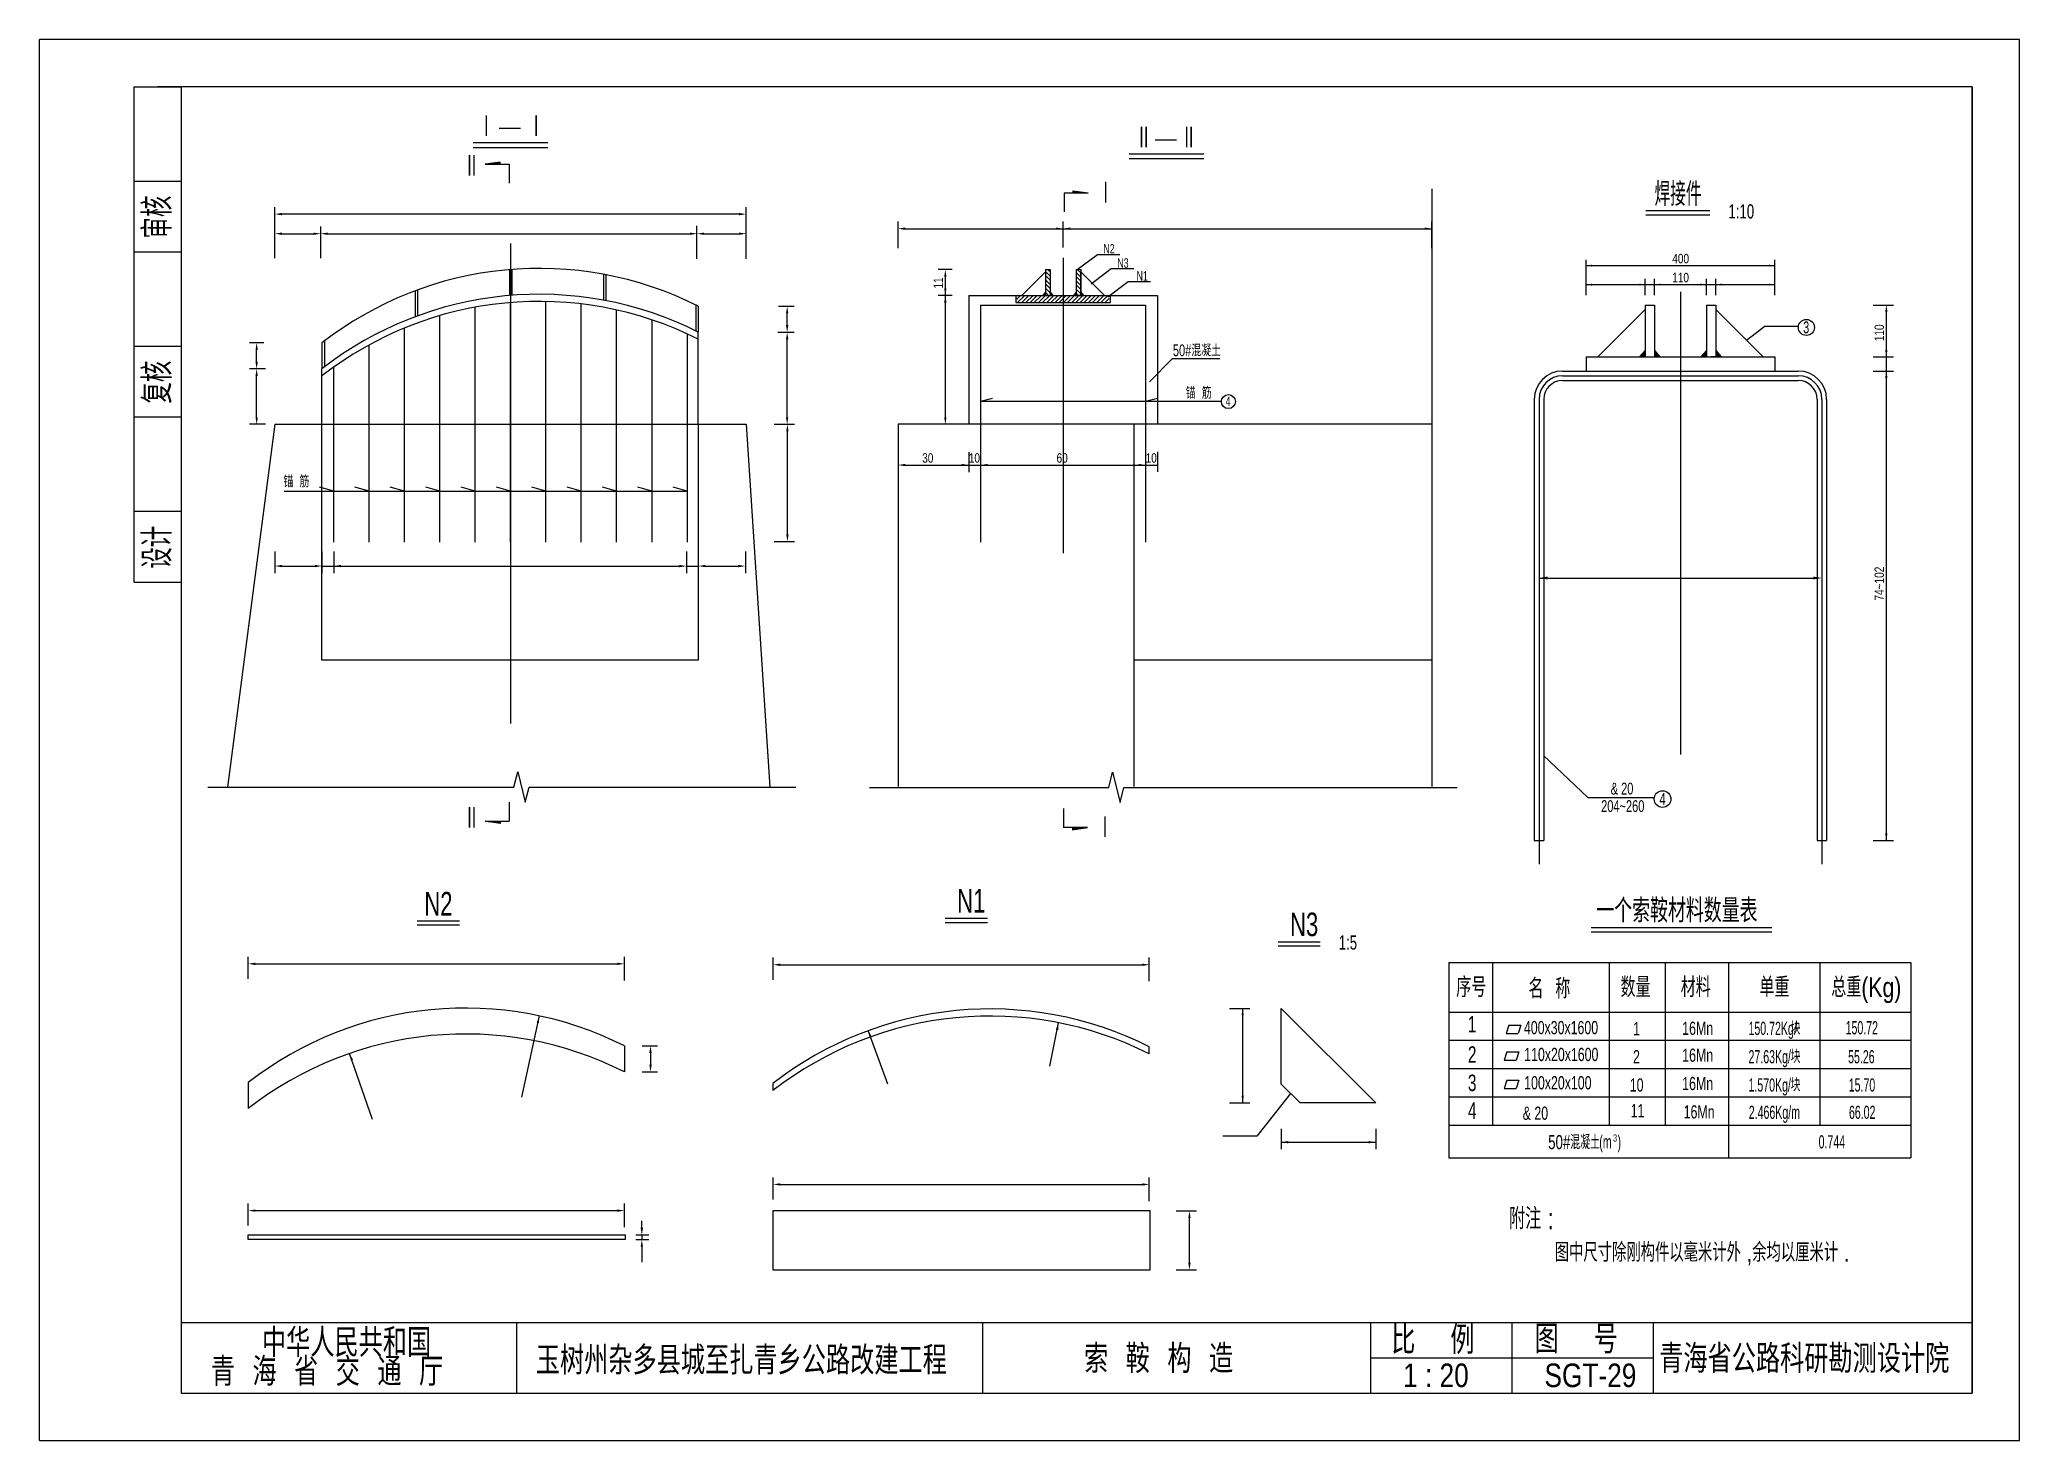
# Model space of a CAD drawing. Extents: x -126 to 714, y -20 to 574.
import ezdxf
from ezdxf.enums import TextEntityAlignment as Align

# ---------------------------------------------------------------- set-up
doc = ezdxf.new("R2010")
doc.units = 0
doc.header["$MEASUREMENT"] = 0
doc.layers.get('0').update_dxf_attribs({"linetype": 'CONTINUOUS'})
doc.layers.get('DEFPOINTS').update_dxf_attribs({"linetype": 'CONTINUOUS'})
doc.layers.add('JDX', color=6, linetype='CONTINUOUS')
doc.styles.add('GGX1', font='romanc.shx', dxfattribs={"bigfont": 'dk.shx'})
doc.styles.add('HZ', font='stxt.shx', dxfattribs={"width": 0.8, "height": 3.5, "bigfont": 'dk.shx'})
doc.styles.get("Standard").update_dxf_attribs({"font": 'stxt.shx', "width": 0.8, "bigfont": 'dk.shx'})
doc.styles.add('STYLE1', font='stxt.shx', dxfattribs={"width": 0.8, "bigfont": 'dk.shx'})
doc.dimstyles.new('JYG', dxfattribs={"dimtxt": 4, "dimasz": 3, "dimexe": 3, "dimexo": 4, "dimgap": 1, "dimtad": 1, "dimdsep": 46, "dimtxsty": 'Standard', "dimcen": 2.5, "dimclrd": 2, "dimclre": 2, "dimclrt": 2, "dimadec": 3, "dimazin": 0, "dimtfac": 1, "dimtmove": 0, "dimatfit": 3, "dimfxl": 0, "dimarcsym": 0})

# ---------------------------------------------------------------- blocks, each defined once
blk = doc.blocks.new('BM2')
at = {"color": 2, "width": 0.7}
blk.add_text('Ⅱ', height=0.5, dxfattribs=at).set_placement((-0.156, -0.185))
blk = doc.blocks.new('LX')
at = {"color": 7}
for p, q in [((-0.6, 0), (0, 0)), ((-0.6, 0), (-0.234, -0.029)), ((-0.6, 0), (-0.234, -0.012)), ((-0.229, -0.055), (-0.6, 0)), ((-0.6, 0), (-0.229, -0.044)), ((-0.229, 0), (-0.229, -0.055))]:
    blk.add_line(p, q, dxfattribs=at)
blk = doc.blocks.new('BM1')
at = {"color": 2, "width": 0.7}
blk.add_text('Ⅰ', height=0.5, dxfattribs=at).set_placement((-0.156, -0.249))
blk = doc.blocks.new('RX')
at = {"color": 7}
for p, q in [((0.6, 0), (0, 0)), ((0.6, 0), (0.229, -0.044)), ((0.229, -0.055), (0.6, 0)), ((0.229, 0), (0.229, -0.055)), ((0.6, 0), (0.234, -0.029)), ((0.6, 0), (0.234, -0.012))]:
    blk.add_line(p, q, dxfattribs=at)
blk = doc.blocks.new('*D7')
at = {"layer": 'DEFPOINTS', "color": 0}
for p in [(152.82, 491.69), (-6.78, 481.35), (152.82, 480.65)]:
    blk.add_point(p, dxfattribs=at)
at = {"layer": 'JDX', "color": 2, "lineweight": -2}
for p, q in [((-6.78, 485.35), (-6.78, 494.69)), ((-3.78, 491.69), (149.82, 491.69)), ((152.82, 484.65), (152.82, 494.69))]:
    blk.add_line(p, q, dxfattribs=at)
at = {"layer": 'JDX', "color": 2}
for points in [[(-3.78, 492.19), (-3.78, 491.19), (-6.78, 491.69)], [(149.82, 492.19), (149.82, 491.19), (152.82, 491.69)]]:
    blk.add_solid(points, dxfattribs=at)
blk = doc.blocks.new('B1')
at = {"color": 2}
for p, q in [((-0.212, 0.429), (0.242, 0.429)), ((-0.766, 0.019), (0.819, 0.019))]:
    blk.add_line(p, q, dxfattribs=at)
at = {"color": 7}
blk.add_line((-0.766, 0.119), (0.819, 0.119), dxfattribs=at)
at = {"color": 2, "width": 0.7}
for p in [(-0.653, 0.21), (0.407, 0.21)]:
    blk.add_text('Ⅰ', height=0.5, dxfattribs=at).set_placement(p)
blk = doc.blocks.new('RS')
at = {"color": 7}
for p, q in [((0.6, 0), (0, 0)), ((0.229, 0.055), (0.6, 0)), ((0.229, 0), (0.229, 0.055)), ((0.6, 0), (0.229, 0.044)), ((0.6, 0), (0.234, 0.029)), ((0.6, 0), (0.234, 0.012))]:
    blk.add_line(p, q, dxfattribs=at)
blk = doc.blocks.new('B2')
at = {"color": 2}
for p, q in [((-0.226, 0.294), (0.229, 0.294)), ((-0.782, -0.104), (0.803, -0.104))]:
    blk.add_line(p, q, dxfattribs=at)
at = {"color": 7}
blk.add_line((-0.782, -0.004), (0.803, -0.004), dxfattribs=at)
at = {"color": 2, "width": 0.7}
for p in [(-0.634, 0.086), (0.323, 0.086)]:
    blk.add_text('Ⅱ', height=0.5, dxfattribs=at).set_placement(p)
blk = doc.blocks.new('*D14')
at = {"color": 2, "linetype": 'ByBlock'}
for p, q in [((185.53, 469.74), (194.21, 469.74)), ((191.21, 423.07), (191.21, 466.74)), ((185.53, 420.07), (194.21, 420.07))]:
    blk.add_line(p, q, dxfattribs=at)
for points in [[(190.71, 466.74), (191.71, 466.74), (191.21, 469.74)], [(190.71, 423.07), (191.71, 423.07), (191.21, 420.07)]]:
    blk.add_solid(points, dxfattribs=at)
at = {"layer": 'DEFPOINTS', "color": 0, "linetype": 'ByBlock'}
for p in [(181.53, 469.74), (191.21, 469.74), (181.53, 420.07)]:
    blk.add_point(p, dxfattribs=at)
blk = doc.blocks.new('*D15')
at = {"color": 2, "linetype": 'ByBlock'}
for p, q in [((-6.78, 212.88), (-6.78, 222.22)), ((-3.78, 219.22), (149.82, 219.22)), ((152.82, 212.18), (152.82, 222.22))]:
    blk.add_line(p, q, dxfattribs=at)
for points in [[(-3.78, 219.72), (-3.78, 218.72), (-6.78, 219.22)], [(149.82, 219.72), (149.82, 218.72), (152.82, 219.22)]]:
    blk.add_solid(points, dxfattribs=at)
at = {"layer": 'DEFPOINTS', "color": 0, "linetype": 'ByBlock'}
for p in [(152.82, 219.22), (-6.78, 208.88), (152.82, 208.18)]:
    blk.add_point(p, dxfattribs=at)
blk = doc.blocks.new('*D16')
at = {"color": 2, "linetype": 'ByBlock'}
for p, q in [((216.5, 199.25), (216.5, 208.59)), ((219.5, 205.59), (373.1, 205.59)), ((376.1, 198.55), (376.1, 208.59))]:
    blk.add_line(p, q, dxfattribs=at)
for points in [[(219.5, 206.09), (219.5, 205.09), (216.5, 205.59)], [(373.1, 206.09), (373.1, 205.09), (376.1, 205.59)]]:
    blk.add_solid(points, dxfattribs=at)
at = {"layer": 'DEFPOINTS', "color": 0, "linetype": 'ByBlock'}
for p in [(376.1, 205.59), (216.5, 195.25), (376.1, 194.55)]:
    blk.add_point(p, dxfattribs=at)
blk = doc.blocks.new('*D18')
at = {"layer": 'DEFPOINTS', "color": 0}
for p in [(187.22, 449.93), (191.11, 449.93), (183.76, 410.87)]:
    blk.add_point(p, dxfattribs=at)
at = {"layer": 'JDX', "color": 2, "lineweight": -2}
for p, q in [((191.11, 413.87), (191.11, 446.93)), ((191.22, 449.93), (194.11, 449.93)), ((187.76, 410.87), (194.11, 410.87))]:
    blk.add_line(p, q, dxfattribs=at)
at = {"layer": 'JDX', "color": 2}
for points in [[(190.61, 446.93), (191.61, 446.93), (191.11, 449.93)], [(190.61, 413.87), (191.61, 413.87), (191.11, 410.87)]]:
    blk.add_solid(points, dxfattribs=at)
blk = doc.blocks.new('*D19')
at = {"layer": 'DEFPOINTS', "color": 0}
for p in [(183.45, 460.93), (191.11, 460.93), (183.14, 449.93)]:
    blk.add_point(p, dxfattribs=at)
at = {"layer": 'JDX', "color": 2}
for p, q in [((187.45, 460.93), (194.11, 460.93)), ((191.11, 452.93), (191.11, 457.93)), ((187.14, 449.93), (194.11, 449.93))]:
    blk.add_line(p, q, dxfattribs=at)
for points in [[(190.61, 457.93), (191.61, 457.93), (191.11, 460.93)], [(190.61, 452.93), (191.61, 452.93), (191.11, 449.93)]]:
    blk.add_solid(points, dxfattribs=at)
blk = doc.blocks.new('*D20')
at = {"layer": 'DEFPOINTS', "color": 0}
for p in [(-33.98, 434.38), (-26.19, 434.38), (-26.26, 410.87)]:
    blk.add_point(p, dxfattribs=at)
at = {"layer": 'JDX', "color": 2, "lineweight": -2}
for p, q in [((-30.19, 434.38), (-36.98, 434.38)), ((-33.98, 413.87), (-33.98, 431.38)), ((-30.26, 410.87), (-36.98, 410.87))]:
    blk.add_line(p, q, dxfattribs=at)
at = {"layer": 'JDX', "color": 2}
for points in [[(-34.48, 431.38), (-33.48, 431.38), (-33.98, 434.38)], [(-34.48, 413.87), (-33.48, 413.87), (-33.98, 410.87)]]:
    blk.add_solid(points, dxfattribs=at)
blk = doc.blocks.new('*D21')
at = {"layer": 'DEFPOINTS', "color": 0}
for p in [(-33.98, 445.38), (-26.9, 445.38), (-26.19, 434.38)]:
    blk.add_point(p, dxfattribs=at)
at = {"layer": 'JDX', "color": 2}
for p, q in [((-30.9, 445.38), (-36.98, 445.38)), ((-33.98, 437.38), (-33.98, 442.38)), ((-30.19, 434.38), (-36.98, 434.38))]:
    blk.add_line(p, q, dxfattribs=at)
for points in [[(-34.48, 442.38), (-33.48, 442.38), (-33.98, 445.38)], [(-34.48, 437.38), (-33.48, 437.38), (-33.98, 434.38)]]:
    blk.add_solid(points, dxfattribs=at)

msp = doc.modelspace()

# ---------------------------------------------------------------- linework, layer by layer
at = {"color": 6}
for p, q in [((693.927, 554), (-76.073, 554)), ((-66.073, 554), (-66.073, 0)), ((693.927, 554), (-66.073, 554)), ((693.927, 554), (693.927, 0)), ((693.927, 0), (693.927, 554)), ((273.181, 461.323), (273.181, 360.868)), ((343.181, 461.323), (343.181, 360.868))]:
    msp.add_line(p, q, dxfattribs=at)
at = {"color": 3}
for p, q in [((464.601, 510.761), (464.601, 257.333)), ((308.181, 481.406), (308.181, 356.26))]:
    msp.add_line(p, q, dxfattribs=at)
at = {"color": 7}
for p, q in [((300.681, 476.509), (300.681, 465.509)), ((302.681, 476.509), (302.681, 465.509)), ((313.681, 476.509), (313.681, 465.509)), ((315.681, 476.509), (315.681, 465.509)), ((288.181, 465.509), (288.181, 462.509)), ((328.181, 465.509), (328.181, 462.509)), ((133.739, 455.153), (133.739, 360.868)), ((555.117, 461.451), (555.117, 439.451)), ((559.117, 461.451), (559.117, 439.451)), ((581.117, 461.451), (581.117, 439.451)), ((585.117, 461.451), (585.117, 439.451)), ((148.739, 449.184), (148.739, 360.868)), ((530.117, 439.451), (530.117, 433.451)), ((610.117, 439.451), (610.117, 433.451)), ((532.237, 197.464), (608.838, 197.464))]:
    msp.add_line(p, q, dxfattribs=at)
at = {"color": 2}
for p, q in [((302.681, 473.706), (300.681, 475.706)), ((302.681, 471.938), (300.681, 473.938)), ((302.681, 470.17), (300.681, 472.17)), ((302.681, 468.403), (300.681, 470.403)), ((302.681, 475.474), (301.878, 476.277)), ((315.681, 473.312), (313.681, 475.312)), ((315.681, 471.545), (313.681, 473.545)), ((315.681, 469.777), (313.681, 471.777)), ((315.681, 475.08), (314.485, 476.277)), ((288.61, 463.992), (290.128, 465.509)), ((288.895, 462.509), (291.895, 465.509)), ((290.663, 462.509), (293.663, 465.509)), ((292.431, 462.509), (295.431, 465.509)), ((294.199, 462.509), (297.199, 465.509)), ((295.966, 462.509), (298.966, 465.509)), ((295.966, 462.509), (298.966, 465.509)), ((297.734, 462.509), (300.734, 465.509)), ((299.502, 462.509), (302.502, 465.509)), ((299.682, 465.509), (300.681, 466.509)), ((299.918, 465.509), (299.708, 465.719)), ((300.271, 465.509), (299.873, 465.908)), ((300.035, 465.509), (300.681, 466.155)), ((300.625, 465.509), (300.037, 466.097)), ((300.681, 465.806), (300.201, 466.287)), ((300.681, 466.16), (300.365, 466.476)), ((300.389, 465.509), (300.681, 465.802)), ((300.681, 466.513), (300.529, 466.665)), ((302.681, 466.635), (300.681, 468.635)), ((302.039, 465.509), (300.681, 466.867)), ((301.27, 462.509), (304.27, 465.509)), ((302.681, 466.741), (302.727, 466.787)), ((303.807, 465.509), (302.681, 466.635)), ((302.681, 466.388), (302.892, 466.598)), ((302.681, 466.034), (303.056, 466.408)), ((303.453, 465.509), (302.681, 466.281)), ((302.681, 465.68), (303.22, 466.219)), ((303.1, 465.509), (302.681, 465.928)), ((302.746, 465.509), (302.681, 465.574)), ((302.864, 465.509), (303.384, 466.03)), ((303.037, 462.509), (306.037, 465.509)), ((303.217, 465.509), (303.548, 465.84)), ((303.571, 465.509), (303.713, 465.651)), ((304.805, 462.509), (307.805, 465.509)), ((306.529, 462.509), (309.529, 465.509)), ((308.297, 462.509), (311.297, 465.509)), ((310.065, 462.509), (313.065, 465.509)), ((311.833, 462.509), (314.833, 465.509)), ((312.642, 465.509), (313.681, 466.549)), ((312.878, 465.509), (312.69, 465.697)), ((313.231, 465.509), (312.854, 465.887)), ((312.995, 465.509), (313.681, 466.195)), ((313.585, 465.509), (313.018, 466.076)), ((313.681, 465.766), (313.183, 466.265)), ((313.681, 466.12), (313.347, 466.455)), ((313.349, 465.509), (313.681, 465.842)), ((313.681, 466.474), (313.511, 466.644)), ((313.6, 462.509), (316.6, 465.509)), ((313.681, 466.827), (313.675, 466.833)), ((315.681, 468.009), (313.681, 470.009)), ((315.681, 466.241), (313.681, 468.241)), ((314.646, 465.509), (313.681, 466.474)), ((315.368, 462.509), (318.368, 465.509)), ((315.681, 466.781), (315.709, 466.809)), ((315.681, 466.427), (315.873, 466.619)), ((316.646, 465.509), (315.681, 466.474)), ((315.681, 466.074), (316.037, 466.43)), ((316.413, 465.509), (315.681, 466.241)), ((315.681, 465.72), (316.202, 466.24)), ((316.06, 465.509), (315.681, 465.888)), ((315.824, 465.509), (316.366, 466.051)), ((316.177, 465.509), (316.53, 465.862)), ((316.531, 465.509), (316.694, 465.672)), ((317.136, 462.509), (320.136, 465.509)), ((318.904, 462.509), (321.904, 465.509)), ((320.672, 462.509), (323.672, 465.509)), ((322.439, 462.509), (325.439, 465.509)), ((324.207, 462.509), (327.207, 465.509)), ((325.975, 462.509), (327.736, 464.271)), ((553.118, 439.451), (555.117, 441.45)), ((553.59, 439.451), (553.172, 439.869)), ((554.297, 439.451), (553.5, 440.248)), ((553.825, 439.451), (555.117, 440.743)), ((555.004, 439.451), (553.828, 440.627)), ((555.117, 440.045), (554.157, 441.005)), ((555.117, 440.752), (554.485, 441.384)), ((554.532, 439.451), (555.117, 440.036)), ((555.117, 441.459), (554.814, 441.763)), ((559.117, 441.914), (559.209, 442.006)), ((561.368, 439.451), (559.117, 441.702)), ((559.117, 441.207), (559.538, 441.628)), ((559.117, 440.5), (559.866, 441.249)), ((560.661, 439.451), (559.117, 440.995)), ((559.117, 439.793), (560.195, 440.87)), ((559.954, 439.451), (559.117, 440.287)), ((559.247, 439.451), (559.117, 439.58)), ((559.482, 439.451), (560.523, 440.492)), ((560.189, 439.451), (560.851, 440.113)), ((560.896, 439.451), (561.18, 439.734)), ((579.038, 439.451), (581.117, 441.529)), ((579.51, 439.451), (579.134, 439.826)), ((580.218, 439.451), (579.463, 440.205)), ((579.745, 439.451), (581.117, 440.822)), ((580.925, 439.451), (579.791, 440.584)), ((581.117, 439.965), (580.12, 440.963)), ((581.117, 440.672), (580.448, 441.341)), ((580.452, 439.451), (581.117, 440.115)), ((581.117, 441.379), (580.777, 441.72)), ((581.117, 442.086), (581.105, 442.099)), ((585.117, 441.287), (585.501, 441.67)), ((587.046, 439.451), (585.117, 441.479)), ((585.117, 440.58), (585.829, 441.292)), ((586.582, 439.451), (585.117, 440.915)), ((585.117, 439.873), (586.158, 440.913)), ((585.874, 439.451), (585.117, 440.208)), ((585.402, 439.451), (586.486, 440.534)), ((586.109, 439.451), (586.814, 440.156)), ((586.816, 439.451), (587.143, 439.777)), ((532.237, 195.631), (608.838, 195.631)), ((497.304, 156.092), (496.158, 152.59)), ((496.158, 152.59), (501.183, 152.59)), ((497.304, 156.092), (502.329, 156.092)), ((502.377, 156.092), (501.232, 152.59)), ((496.484, 144.704), (495.338, 141.202)), ((496.484, 144.704), (501.509, 144.704)), ((501.557, 144.704), (500.412, 141.202)), ((495.338, 141.202), (500.363, 141.202)), ((496.484, 132.705), (495.338, 129.202)), ((495.338, 129.202), (500.363, 129.202)), ((496.484, 132.705), (501.509, 132.705)), ((501.557, 132.705), (500.412, 129.202))]:
    msp.add_line(p, q, dxfattribs=at)
at = {"color": 0}
for p, q in [((300.665, 465.484), (300.691, 465.509)), ((555.085, 439.4), (555.136, 439.451))]:
    msp.add_line(p, q, dxfattribs=at)
at = {"color": 1}
for p, q in [((153.409, 410.868), (153.409, 310.868)), ((338.181, 410.868), (338.181, 257.333)), ((464.601, 310.868), (338.181, 310.868))]:
    msp.add_line(p, q, dxfattribs=at)
at = {"color": 2, "linetype": 'ByBlock'}
for p, q in [((148.409, 356.868), (148.409, 347.763)), ((-6.261, 350.763), (145.409, 350.763)), ((-37.525, 175.742), (-37.525, 185.085)), ((122.076, 175.043), (122.076, 185.085)), ((-34.525, 182.085), (119.076, 182.085)), ((78.553, 125.553), (85.961, 159.971)), ((233.867, 131.002), (225.525, 153.852)), ((302.535, 138.691), (306.186, 157.074)), ((15.143, 116.03), (5.446, 144.118)), ((-37.525, 71.095), (-37.525, 80.438)), ((-34.525, 77.438), (119.076, 77.438)), ((122.076, 70.396), (122.076, 80.438)), ((129.445, 70.142), (129.445, 73.142)), ((126.867, 67.142), (132.445, 67.142)), ((126.867, 65.142), (132.445, 65.142)), ((129.445, 67.142), (129.445, 65.142)), ((129.445, 62.142), (129.445, 55.542))]:
    msp.add_line(p, q, dxfattribs=at)
at = {"color": 7, "linetype": 'Continuous'}
for p, q in [((471.848, 182.654), (667.847, 182.654)), ((471.848, 182.654), (471.848, 99.812)), ((667.847, 182.654), (667.847, 99.812)), ((471.848, 99.812), (667.847, 99.812)), ((-66.073, 30), (693.927, 30)), ((76.473, 0), (76.473, 30)), ((274.084, 0), (274.084, 30)), ((438.7, 0), (438.7, 30)), ((498.7, 0), (498.7, 30)), ((558.7, 0), (558.7, 30)), ((438.7, 15), (558.7, 15))]:
    msp.add_line(p, q, dxfattribs=at)
at = {"color": 2, "linetype": 'Continuous'}
for p, q in [((490.377, 182.654), (490.377, 113.657)), ((539.901, 182.654), (539.901, 113.657)), ((563.637, 182.654), (563.637, 113.657)), ((590.557, 182.654), (590.557, 99.812)), ((629.246, 182.654), (629.246, 113.657)), ((471.848, 161.656), (667.847, 161.656)), ((471.848, 149.656), (667.847, 149.656)), ((471.848, 137.656), (667.847, 137.656)), ((471.848, 125.657), (667.847, 125.657)), ((471.848, 113.657), (667.847, 113.657)), ((446.696, 30), (446.696, 30)), ((506.696, 30), (506.696, 30)), ((566.696, 30), (566.696, 30)), ((693.927, 30), (693.927, 30)), ((-66.073, 0), (-66.073, 0)), ((693.927, 0), (693.927, 0)), ((693.927, 0), (693.927, 0))]:
    msp.add_line(p, q, dxfattribs=at)
at = {"color": 6, "linetype": 'Continuous'}
msp.add_line((-66.073, 0), (693.927, 0), dxfattribs=at)
at = {"color": 2, "linetype": 'Continuous'}
for points in [[(-126.073, -20), (-126.073, 574)], [(713.927, 574), (-126.073, 574)], [(713.927, -20), (713.927, 574)], [(-126.073, -20), (713.927, -20)]]:
    msp.add_lwpolyline(points, dxfattribs=at)
at = {"linetype": 'Continuous'}
for points in [[(-86.073, 554), (-86.073, 344), (-86.073, 344)], [(-86.073, 554), (-66.073, 554), (-66.073, 554)], [(-86.073, 514), (-66.073, 514), (-66.073, 514)], [(-86.073, 484), (-66.073, 484), (-66.073, 484)], [(-86.073, 444), (-66.073, 444), (-66.073, 444)], [(-86.073, 414), (-66.073, 414), (-66.073, 414)], [(-86.073, 374), (-66.073, 374), (-66.073, 374)], [(-86.073, 344), (-66.073, 344), (-66.073, 344)]]:
    msp.add_lwpolyline(points, dxfattribs=at)
at = {"color": 7}
for centre in [(85.859, 327), (85.859, 316), (54.526, 13.33), (277.216, 12.948), (277.216, 9.948), (54.526, 2.33)]:
    msp.add_arc(centre, 150, 63.234952, 127.889043, dxfattribs=at)
at = {"color": 1}
msp.add_arc((85.859, 313), 150, 63.234952, 127.889043, dxfattribs=at)
at = {"color": 2, "linetype": 'ByBlock'}
for points in [[(1.739, 351.263), (1.739, 350.263), (-1.261, 350.763)], [(-34.525, 182.585), (-34.525, 181.585), (-37.525, 182.085)], [(119.076, 182.585), (119.076, 181.585), (122.076, 182.085)], [(84.841, 157.143), (85.819, 156.933), (85.961, 159.971)], [(227.023, 151.205), (226.084, 150.862), (225.525, 153.852)], [(305.111, 154.229), (306.092, 154.035), (306.186, 157.074)], [(6.898, 141.445), (5.952, 141.119), (5.446, 144.118)], [(-34.525, 77.938), (-34.525, 76.938), (-37.525, 77.438)], [(119.076, 77.938), (119.076, 76.938), (122.076, 77.438)], [(128.945, 70.142), (129.945, 70.142), (129.445, 67.142)], [(128.945, 62.142), (129.945, 62.142), (129.445, 65.142)]]:
    msp.add_solid(points, dxfattribs=at)
at = {"layer": 'DEFPOINTS', "color": 0}
for p in [(-26.261, 499.994), (-6.783, 491.694), (173.739, 492.05), (308.184, 493.829), (610.117, 478.162), (258.216, 465.509), (530.117, 469.282), (610.117, 470.159), (610.117, 469.359), (148.409, 351.135), (173.409, 350.747), (384.381, 163.21), (133.139, 136.259), (440.836, 106.454), (361.789, 77.318)]:
    msp.add_point(p, dxfattribs=at)
at = {"layer": 'DEFPOINTS', "color": 0, "linetype": 'ByBlock'}
for p in [(148.409, 350.763), (122.076, 182.085), (-37.525, 171.742), (122.076, 171.043), (85.961, 159.971), (225.525, 153.852), (306.186, 157.074), (5.446, 144.118), (122.076, 77.438), (-37.525, 67.095), (122.076, 66.396), (129.445, 65.142)]:
    msp.add_point(p, dxfattribs=at)
at = {"layer": 'JDX', "color": 2}
for p, q in [((73.181, 521.118), (73.181, 513.118)), ((308.579, 508.929), (308.579, 500.929)), ((555.429, 499.702), (582.63, 499.702)), ((314.146, 476.456), (322.721, 482.941)), ((322.721, 482.941), (332.223, 482.941)), ((315.681, 465.509), (315.681, 475.509)), ((320.054, 470.417), (328.629, 476.902)), ((327.184, 464.989), (335.759, 471.474)), ((328.629, 476.902), (338.131, 476.902)), ((335.759, 471.474), (345.261, 471.474)), ((268.181, 465.509), (268.181, 410.868)), ((268.181, 465.509), (348.181, 465.509)), ((300.681, 466.84), (299.527, 465.509)), ((302.681, 466.84), (303.836, 465.509)), ((313.681, 466.84), (312.527, 465.509)), ((315.681, 466.84), (316.836, 465.509)), ((348.181, 465.509), (348.181, 410.868)), ((153.409, 410.868), (153.409, 449.929)), ((606.013, 452.557), (598.186, 446.432)), ((606.013, 452.557), (620.019, 452.557)), ((344.804, 428.865), (354.538, 438.824)), ((354.538, 438.824), (374.701, 438.824)), ((555.117, 442.113), (552.808, 439.451)), ((559.117, 442.113), (561.426, 439.451)), ((581.117, 442.113), (578.808, 439.451)), ((585.117, 442.113), (587.426, 439.451)), ((-6.261, 410.868), (-6.261, 434.38)), ((520.117, 433.451), (620.117, 433.451)), ((520.117, 429.451), (620.117, 429.451)), ((273.181, 420.701), (278.206, 421.906)), ((273.181, 420.701), (375.327, 420.701)), ((343.181, 420.701), (348.206, 421.906)), ((508.117, 421.451), (508.117, 234.379)), ((512.117, 421.451), (512.117, 234.379)), ((628.117, 421.451), (628.117, 234.379)), ((632.117, 421.451), (632.117, 234.379)), ((-26.261, 410.868), (-46.31, 257.066)), ((-26.261, 410.868), (173.739, 410.868)), ((173.739, 410.868), (183.702, 257.066)), ((238.181, 410.868), (238.181, 257.333)), ((464.601, 410.868), (238.181, 410.868)), ((-22.372, 382.525), (148.739, 382.525)), ((-1.261, 382.525), (-7.265, 384.263)), ((13.739, 382.525), (7.735, 384.263)), ((28.739, 382.525), (22.735, 384.263)), ((43.739, 382.525), (37.735, 384.263)), ((58.739, 382.525), (52.735, 384.263)), ((73.739, 382.525), (67.735, 384.263)), ((88.739, 382.525), (82.735, 384.263)), ((103.739, 382.525), (97.735, 384.263)), ((118.739, 382.525), (112.735, 384.263)), ((133.739, 382.525), (127.735, 384.263)), ((148.739, 382.525), (142.735, 384.263)), ((510.117, 345.688), (626.517, 345.688)), ((511.959, 270.427), (530.876, 252.552)), ((530.876, 252.552), (558.889, 252.552)), ((73.181, 250.586), (73.181, 242.586)), ((308.296, 247.905), (308.296, 239.905)), ((508.117, 234.379), (512.117, 234.379)), ((628.117, 234.379), (632.117, 234.379)), ((34.113, 198.567), (52.034, 198.567)), ((258.133, 199.594), (276.053, 199.594)), ((399.362, 189.645), (417.282, 189.645)), ((404.736, 127.109), (390.438, 108.943)), ((390.438, 108.943), (375.929, 108.943)), ((-37.594, 65.142), (-37.594, 67.142))]:
    msp.add_line(p, q, dxfattribs=at)
at = {"layer": 'JDX', "color": 2, "lineweight": -2}
for p, q in [((-26.261, 481.351), (-26.261, 502.994)), ((170.739, 499.994), (-23.261, 499.994)), ((173.739, 480.996), (173.739, 502.994)), ((238.181, 485.524), (238.181, 496.829)), ((308.184, 491.076), (308.184, 496.829)), ((308.184, 485.852), (308.184, 496.829)), ((464.601, 485.524), (464.601, 496.829)), ((-26.261, 481.351), (-26.261, 494.694)), ((-23.261, 491.694), (-9.783, 491.694)), ((-6.783, 481.351), (-6.783, 494.694)), ((152.818, 480.996), (152.818, 495.05)), ((155.818, 491.694), (170.739, 491.694)), ((173.739, 480.996), (173.739, 495.05)), ((241.181, 493.829), (291.181, 493.829)), ((291.181, 493.829), (464.601, 493.829)), ((530.117, 471.694), (530.117, 480.574)), ((610.117, 471.779), (610.117, 480.574)), ((261.131, 476.509), (255.216, 476.509)), ((258.216, 474.509), (258.216, 465.509)), ((530.117, 478.162), (610.117, 478.162)), ((530.117, 465.689), (530.117, 472.494)), ((555.117, 465.689), (555.117, 472.494)), ((555.117, 465.689), (555.117, 472.494)), ((559.117, 465.689), (559.117, 472.536)), ((559.117, 465.689), (559.117, 472.494)), ((581.117, 465.689), (581.117, 472.536)), ((581.117, 465.689), (581.117, 472.536)), ((585.117, 465.689), (585.117, 472.579)), ((585.117, 465.689), (585.117, 472.536)), ((610.117, 465.681), (610.117, 472.57)), ((261.131, 465.509), (255.216, 465.509)), ((259.318, 465.509), (255.216, 465.509)), ((258.216, 465.509), (258.216, 413.868)), ((258.216, 462.509), (258.216, 459.509)), ((530.117, 470.125), (559.117, 470.125)), ((557.615, 470.125), (610.117, 470.125)), ((577.617, 470.125), (582.617, 470.125)), ((651.856, 461.451), (660.463, 461.451)), ((657.463, 458.451), (657.463, 234.379)), ((651.856, 439.451), (660.463, 439.451)), ((651.856, 439.451), (660.463, 439.451)), ((651.856, 433.451), (660.463, 433.451)), ((259.903, 410.868), (255.216, 410.868)), ((238.181, 399.099), (238.181, 390.598)), ((268.144, 399.099), (268.144, 390.598)), ((348.181, 399.175), (348.181, 390.675)), ((241.181, 393.598), (268.144, 393.598)), ((268.144, 393.598), (273.181, 393.598)), ((273.181, 393.598), (333.181, 393.598)), ((333.181, 393.598), (348.181, 393.598)), ((-26.261, 356.868), (-26.261, 347.763)), ((-6.261, 356.868), (-6.261, 347.763)), ((-6.261, 356.868), (-6.261, 347.763)), ((-1.261, 356.868), (-1.261, 347.763)), ((-1.261, 356.868), (-1.261, 347.763)), ((153.409, 356.868), (153.409, 347.747)), ((173.409, 356.868), (173.409, 347.747)), ((-23.261, 350.763), (-9.261, 350.763)), ((148.409, 350.755), (153.409, 350.755)), ((156.409, 350.747), (170.409, 350.747)), ((651.856, 234.379), (660.463, 234.379)), ((651.856, 234.379), (660.463, 234.379)), ((378.767, 163.21), (387.381, 163.21)), ((384.381, 123.109), (384.381, 163.21)), ((129.537, 147.271), (136.139, 147.271)), ((133.139, 144.271), (133.139, 139.259)), ((129.537, 136.259), (136.139, 136.259)), ((378.767, 123.109), (387.381, 123.109)), ((400.736, 112.068), (400.736, 103.454)), ((440.836, 112.068), (440.836, 103.454)), ((400.736, 106.454), (440.836, 106.454)), ((356.175, 77.318), (364.789, 77.318)), ((361.789, 55.318), (361.789, 74.318)), ((356.175, 52.318), (364.789, 52.318))]:
    msp.add_line(p, q, dxfattribs=at)
at = {"layer": 'JDX', "color": 7}
for p, q in [((555.429, 501.502), (582.63, 501.502)), ((73.239, 476.509), (73.239, 465.509)), ((74.239, 476.509), (74.239, 465.509)), ((113.239, 474.48), (113.239, 463.48)), ((114.239, 474.48), (114.239, 463.48)), ((300.681, 475.509), (290.681, 465.509)), ((300.681, 476.509), (302.681, 476.509)), ((313.681, 476.509), (315.681, 476.509)), ((315.681, 475.509), (325.681, 465.509)), ((33.239, 467.467), (33.239, 456.467)), ((34.239, 467.838), (34.239, 456.838)), ((73.739, 360.868), (73.739, 462.509)), ((88.739, 360.868), (88.739, 462.972)), ((288.181, 465.509), (328.181, 465.509)), ((288.181, 462.509), (328.181, 462.509)), ((316.681, 465.509), (314.681, 465.509)), ((43.739, 360.868), (43.739, 456.965)), ((58.739, 360.868), (58.739, 460.528)), ((103.739, 360.868), (103.739, 461.93)), ((118.739, 360.868), (118.739, 459.352)), ((152.409, 461.428), (152.409, 450.428)), ((153.409, 460.929), (153.409, 449.929)), ((555.117, 461.451), (559.117, 461.451)), ((581.117, 461.451), (585.117, 461.451)), ((-6.261, 445.38), (-6.261, 434.38)), ((-5.261, 446.151), (-5.261, 435.151)), ((28.739, 360.868), (28.739, 451.698)), ((13.739, 360.868), (13.739, 444.524)), ((530.117, 439.451), (610.117, 439.451)), ((587.117, 439.451), (583.117, 439.451)), ((-1.261, 360.868), (-1.261, 435.107)), ((545.117, 433.451), (595.117, 433.451)), ((34.113, 200.367), (52.034, 200.367)), ((258.133, 201.394), (276.053, 201.394)), ((399.362, 191.445), (417.282, 191.445)), ((400.736, 131.109), (400.736, 163.21)), ((122.076, 147.259), (122.076, 136.259)), ((344.766, 143.877), (344.766, 146.877)), ((-37.594, 131.71), (-37.594, 120.71)), ((185.096, 131.328), (185.096, 128.328)), ((400.736, 131.109), (408.736, 123.109)), ((440.836, 123.109), (408.736, 123.109)), ((345.096, 77.318), (185.096, 77.318)), ((185.096, 77.318), (185.096, 52.318)), ((345.096, 52.318), (345.096, 77.318)), ((-37.594, 67.142), (122.406, 67.142)), ((122.406, 65.142), (-37.594, 65.142)), ((122.406, 67.142), (122.406, 65.142)), ((185.096, 52.318), (345.096, 52.318))]:
    msp.add_line(p, q, dxfattribs=at)
at = {"layer": 'JDX', "color": 3}
for p, q in [((73.739, 487.594), (73.739, 283.978)), ((570.117, 466.996), (570.117, 270.872)), ((520.117, 431.451), (620.117, 431.451)), ((510.117, 421.451), (510.117, 224.379)), ((630.117, 421.451), (630.117, 224.379))]:
    msp.add_line(p, q, dxfattribs=at)
at = {"layer": 'JDX', "color": 6}
msp.add_line((273.181, 461.323), (343.181, 461.323), dxfattribs=at)
at = {"layer": 'JDX', "color": 0}
for p, q in [((555.117, 459.501), (535.067, 439.451)), ((585.117, 459.501), (605.167, 439.451)), ((400.736, 163.21), (440.836, 123.109))]:
    msp.add_line(p, q, dxfattribs=at)
at = {"layer": 'JDX', "color": 1}
for p, q in [((-6.261, 310.868), (-6.261, 410.868)), ((153.409, 310.868), (-6.261, 310.868))]:
    msp.add_line(p, q, dxfattribs=at)
at = {"layer": 'JDX', "color": 2}
for points in [[(-54.691, 257.066), (75.188, 257.066), (76.788, 263.466), (79.988, 250.666), (81.588, 257.066), (194.746, 257.066)], [(226.108, 256.889), (327.542, 256.889), (329.142, 263.29), (332.342, 250.489), (333.942, 256.889), (475.41, 256.889)]]:
    msp.add_lwpolyline(points, dxfattribs=at)
for centre, radius in [((623.554, 451.955), 3.412), ((378.302, 420.498), 2.961), ((562.528, 251.95), 3.542)]:
    msp.add_circle(centre, radius, dxfattribs=at)
for centre, radius, start, end in [((520.117, 421.451), 12, 90, 180), ((520.117, 421.451), 8, 90, 180), ((620.117, 421.451), 12, 0, 90), ((620.117, 421.451), 8, 0, 90)]:
    msp.add_arc(centre, radius, start, end, dxfattribs=at)
at = {"layer": 'JDX', "color": 3}
for centre, start, end in [((520.117, 421.451), 90, 180), ((620.117, 421.451), 0, 90)]:
    msp.add_arc(centre, 10, start, end, dxfattribs=at)
at = {"layer": 'JDX', "color": 2}
for points in [[(-23.261, 500.494), (-23.261, 499.494), (-26.261, 499.994)], [(170.739, 500.494), (170.739, 499.494), (173.739, 499.994)], [(-23.261, 492.194), (-23.261, 491.194), (-26.261, 491.694)], [(-9.783, 492.194), (-9.783, 491.194), (-6.783, 491.694)], [(155.818, 492.194), (155.818, 491.194), (152.818, 491.694)], [(170.739, 492.194), (170.739, 491.194), (173.739, 491.694)], [(241.181, 494.329), (241.181, 493.329), (238.181, 493.829)], [(305.184, 494.329), (305.184, 493.329), (308.184, 493.829)], [(311.184, 494.329), (311.184, 493.329), (308.184, 493.829)], [(461.601, 494.329), (461.601, 493.329), (464.601, 493.829)], [(257.716, 473.509), (258.716, 473.509), (258.216, 476.509)], [(532.617, 478.579), (532.617, 477.746), (530.117, 478.162)], [(532.617, 470.499), (532.617, 469.665), (530.117, 470.082)], [(552.617, 470.541), (552.617, 469.708), (555.117, 470.125)], [(561.617, 470.541), (561.617, 469.708), (559.117, 470.125)], [(578.617, 470.541), (578.617, 469.708), (581.117, 470.125)], [(587.617, 470.541), (587.617, 469.708), (585.117, 470.125)], [(607.617, 478.579), (607.617, 477.746), (610.117, 478.162)], [(607.617, 470.539), (607.617, 469.706), (610.117, 470.122)], [(257.716, 468.509), (258.716, 468.509), (258.216, 465.509)], [(257.716, 462.509), (258.716, 462.509), (258.216, 465.509)], [(257.716, 462.509), (258.716, 462.509), (258.216, 465.509)], [(656.963, 458.451), (657.963, 458.451), (657.463, 461.451)], [(656.963, 442.451), (657.963, 442.451), (657.463, 439.451)], [(656.963, 430.451), (657.963, 430.451), (657.463, 433.451)], [(257.716, 413.868), (258.716, 413.868), (258.216, 410.868)], [(241.181, 394.098), (241.181, 393.098), (238.181, 393.598)], [(265.144, 394.098), (265.144, 393.098), (268.144, 393.598)], [(265.144, 394.098), (265.144, 393.098), (268.144, 393.598)], [(276.181, 394.098), (276.181, 393.098), (273.181, 393.598)], [(340.181, 394.098), (340.181, 393.098), (343.181, 393.598)], [(340.181, 394.098), (340.181, 393.098), (343.181, 393.598)], [(-23.261, 351.263), (-23.261, 350.263), (-26.261, 350.763)], [(-9.261, 351.263), (-9.261, 350.263), (-6.261, 350.763)], [(-9.261, 351.263), (-9.261, 350.263), (-6.261, 350.763)], [(1.739, 351.263), (1.739, 350.263), (-1.261, 350.763)], [(145.409, 351.255), (145.409, 350.255), (148.409, 350.755)], [(156.409, 351.255), (156.409, 350.255), (153.409, 350.755)], [(170.409, 351.247), (170.409, 350.247), (173.409, 350.747)], [(513.717, 346.288), (513.717, 345.088), (510.117, 345.688)], [(626.517, 346.288), (626.517, 345.088), (630.117, 345.688)], [(656.963, 237.379), (657.963, 237.379), (657.463, 234.379)], [(383.881, 160.21), (384.881, 160.21), (384.381, 163.21)], [(132.639, 144.271), (133.639, 144.271), (133.139, 147.271)], [(132.639, 139.259), (133.639, 139.259), (133.139, 136.259)], [(383.881, 126.109), (384.881, 126.109), (384.381, 123.109)], [(403.736, 106.954), (403.736, 105.954), (400.736, 106.454)], [(437.836, 106.954), (437.836, 105.954), (440.836, 106.454)], [(361.289, 74.318), (362.289, 74.318), (361.789, 77.318)], [(361.289, 55.318), (362.289, 55.318), (361.789, 52.318)]]:
    msp.add_solid(points, dxfattribs=at)

# ---------------------------------------------------------------- block references
for name, p, xscale, yscale, zscale in [('B1', (73.181, 527.937), 20, 20, 20), ('B2', (351.787, 525.599), 20, 20, 20), ('BM2', (57.084, 519.02), 20, 20, 20), ('BM1', (326.018, 508.929), 20, 20, 20), ('RS', (308.579, 508.929), 17, 17, 17), ('BM2', (57.084, 242.586), 20, 20, 20), ('BM1', (325.735, 239.905), 20, 20, 20), ('LX', (73.181, 242.586), 17, 17, 17), ('RX', (308.296, 239.905), 17, 17, 17)]:
    msp.add_blockref(name, p, dxfattribs=dict(at, xscale=xscale, yscale=yscale, zscale=zscale))
at = {"layer": 'JDX', "color": 2, "xscale": -17, "yscale": 17, "zscale": 17, "rotation": 180}
msp.add_blockref('LX', (73.181, 521.118), dxfattribs=at)

# ---------------------------------------------------------------- texts
at = {"color": 2, "linetype": 'ByBlock', "style": 'STYLE1', "width": 0.8}
for s, p in [('审核', (-70.073, 489.628)), ('复核', (-70.073, 419.628)), ('设计', (-70.073, 349.628))]:
    msp.add_text(s, height=12, rotation=90, dxfattribs=at).set_placement(p)
at = {"color": 2}
for s, height, style, width, p in [('一个索鞍材料数量表', 10, 'HZ', 0.8, (534.43, 199.639)), ('序号', 8.3997, 'HZ', 0.8, (474.982, 167.955)), ('名  称', 8.3997, 'HZ', 0.8, (505.633, 167.374)), ('数量', 8.3997, 'HZ', 0.8, (544.677, 167.955)), ('材料', 8.3997, 'HZ', 0.8, (570.219, 167.955)), ('单重', 8.3997, 'HZ', 0.8, (603.609, 167.955)), ('总重(Kg)', 8.3997, 'HZ', 0.8, (634.096, 167.955)), ('附注 :', 9, 'HZ', 0.8, (497.367, 69.529)), ('       图中尺寸除刚构件以毫米计外 ,余均以厘米计 .', 7.99968, 'HZ', 0.8, (500.119, 55.734)), ('中华人民共和国', 12, 'GGX1', 0.9, (-31.747, 15.41)), ('比  例', 12, 'GGX1', 0.9, (447.398, 16.6)), ('图  号', 12, 'GGX1', 0.9, (508.225, 16.856)), ('玉树州杂多县城至扎青乡公路改建工程', 12, 'GGX1', 0.9, (84.447, 7.909)), ('青海省公路科研勘测设计院', 12, 'GGX1', 0.9, (561.09, 8.597)), ('青 海 省 交 通 厅', 12, 'GGX1', 0.9, (-53.429, 3.105))]:
    msp.add_text(s, height=height, dxfattribs=dict(at, style=style, width=width)).set_placement(p)
for s, height, width, p in [('1', 7, 0.7, (479.929, 152.986)), ('400x30x1600', 5.6, 0.7, (503.707, 152.24)), ('1', 5.6, 0.7, (550.01, 151.766)), ('16Mn', 5.6, 0.7, (570.868, 151.968)), ('150.72Kg/', 5.6, 0.6, (598.992, 151.924)), ('块', 5.6, 0.7, (616.903, 152.044)), ('150.72', 5.6, 0.6, (640.188, 152.177)), ('2', 7, 0.7, (479.929, 140.129)), ('110x20x1600', 5.6, 0.7, (503.82, 140.851)), ('2', 5.6, 0.7, (550.01, 139.904)), ('16Mn', 5.6, 0.7, (570.868, 140.537)), ('27.63Kg/', 5.6, 0.6, (598.992, 139.904)), ('块', 5.6, 0.7, (616.903, 140.024)), ('55.26', 5.6, 0.6, (641.258, 139.904)), ('3', 7, 0.7, (479.929, 128.13)), ('100x20x100', 5.6, 0.7, (503.82, 128.852)), ('10', 5.6, 0.7, (548.627, 127.904)), ('16Mn', 5.6, 0.7, (570.868, 128.538)), ('1.570Kg/', 5.6, 0.6, (598.992, 127.904)), ('块', 5.6, 0.7, (616.903, 128.024)), ('15.70', 5.6, 0.6, (641.519, 127.904)), ('4', 7, 0.7, (479.929, 116.325)), ('11', 5.6, 0.7, (549.005, 117.017)), ('16Mn', 5.6, 0.7, (571.483, 116.505)), ('2.466Kg/m', 5.6, 0.6, (599.111, 116.313)), ('66.02', 5.6, 0.6, (641.605, 116.314)), ('(m  )', 5.6, 0.6, (535.675, 103.801)), ('3', 3, 0.7, (541.523, 106.716)), ('0.744', 5.6, 0.6, (628.739, 103.801)), ('1 : 20', 10, 0.833333, (452.417, 2.586)), ('SGT-29', 10, 0.833333, (512.417, 2.586))]:
    msp.add_text(s, height=height, dxfattribs=dict(at, width=width)).set_placement(p)
at = {"color": 2, "style": 'GGX1', "width": 0.9}
msp.add_text('索 鞍 构 造', height=12, dxfattribs=at).set_placement((348.71, 14.584), align=Align.MIDDLE_CENTER)
at = {"layer": 'JDX', "color": 2}
for s, height, width, p in [('焊接件', 10, 0.7, (559.127, 503.497)), ('1:10', 6, 0.7, (590.461, 498.166)), ('N2', 4, 0.7, (325.27, 483.313)), ('N3', 4, 0.7, (331.178, 477.274)), ('400', 4, 0.8, (566.639, 479.153)), ('N1', 4, 0.7, (339.337, 471.818)), ('110', 4, 0.8, (566.601, 471.116)), ('3', 5, 0.7, (622.163, 449.492)), ('50#混凝土', 5, 0.7, (354.77, 439.751)), ('锚  筋 ', 5, 0.7, (360.201, 421.67)), ('4', 4, 0.7, (377.158, 418.656)), ('30', 4, 0.8, (248.396, 394.598)), ('10', 4, 0.8, (268.162, 394.598)), ('60', 4, 0.8, (305.403, 394.598)), ('10', 4, 0.8, (343.184, 394.598)), ('锚  筋', 5, 0.7, (-22.639, 384.134)), ('& 20', 5, 0.7, (540.519, 253.888)), ('4', 5, 0.7, (561.22, 249.487)), ('204~260', 5, 0.7, (536.46, 246.475)), ('N2', 10, 0.7, (37.156, 202.567)), ('N1', 10, 0.7, (263.243, 203.765)), ('N3', 10, 0.7, (404.472, 193.816)), ('1:5', 6, 0.7, (425.114, 188.11)), ('& 20', 5.6, 0.7, (503.184, 115.947)), ('50#混凝土', 6, 0.7, (513.996, 103.486))]:
    msp.add_text(s, height=height, dxfattribs=dict(at, width=width)).set_placement(p)
at = {"layer": 'JDX', "color": 2, "width": 0.8}
for s, p in [('11', (257.216, 468.424)), ('110', (656.463, 446.089)), ('74~102', (656.463, 336.114))]:
    msp.add_text(s, height=4, rotation=90, dxfattribs=at).set_placement(p)

# ---------------------------------------------------------------- dimensions: what is measured, and where the dimension line sits
at = {"layer": 'JDX', "color": 2}
dim = msp.add_linear_dim(base=(152.818, 491.694), p1=(-6.783, 481.351), p2=(152.818, 480.652), text='4*40', dimstyle='JYG', dxfattribs=at)
dim.commit()
dim.dimension.update_dxf_attribs({"geometry": '*D7', "text_midpoint": (73.018, 494.694)})
for base, p1, p2, picture, middle in [((191.106, 460.929), (183.137, 449.929), (183.447, 460.929), '*D19', (188.106, 455.429)), ((-33.98, 445.38), (-26.187, 434.38), (-26.895, 445.38), '*D21', (-36.98, 439.88))]:
    dim = msp.add_linear_dim(base=base, p1=p1, p2=p2, angle=90, dimstyle='JYG', override={"dimtmove": 1}, dxfattribs=at)
    dim.commit()
    dim.dimension.update_dxf_attribs({"geometry": picture, "text_midpoint": middle})
for base, p1, p2, text, picture, middle in [((191.106, 449.929), (183.757, 410.868), (187.215, 449.929), '39', '*D18', (188.106, 430.399)), ((-33.98, 434.38), (-26.261, 410.868), (-26.187, 434.38), '23.5', '*D20', (-36.98, 422.624))]:
    dim = msp.add_linear_dim(base=base, p1=p1, p2=p2, angle=90, text=text, dimstyle='JYG', dxfattribs=at)
    dim.commit()
    dim.dimension.update_dxf_attribs({"geometry": picture, "text_midpoint": middle})
dim = msp.add_linear_dim(base=(191.205, 410.868), p1=(181.527, 361.194), p2=(181.527, 410.868), angle=90, text='50', dimstyle='JYG', dxfattribs=at)
dim.commit()
dim.dimension.update_dxf_attribs({"geometry": '*D14', "text_midpoint": (188.205, 386.031), "insert": (0, -58.872)})
for base, p1, p2, picture, middle, set_off in [((344.766, 181.703), (185.165, 171.36), (344.766, 170.661), '*D15', (264.966, 184.703), (191.948, -37.515)), ((344.766, 88.539), (185.165, 78.196), (344.766, 77.497), '*D16', (264.966, 91.539), (-31.333, -117.055))]:
    dim = msp.add_linear_dim(base=base, p1=p1, p2=p2, text='160', dimstyle='JYG', dxfattribs=at)
    dim.commit()
    dim.dimension.update_dxf_attribs({"geometry": picture, "text_midpoint": middle, "insert": set_off})

doc.saveas('drawing.dxf')
